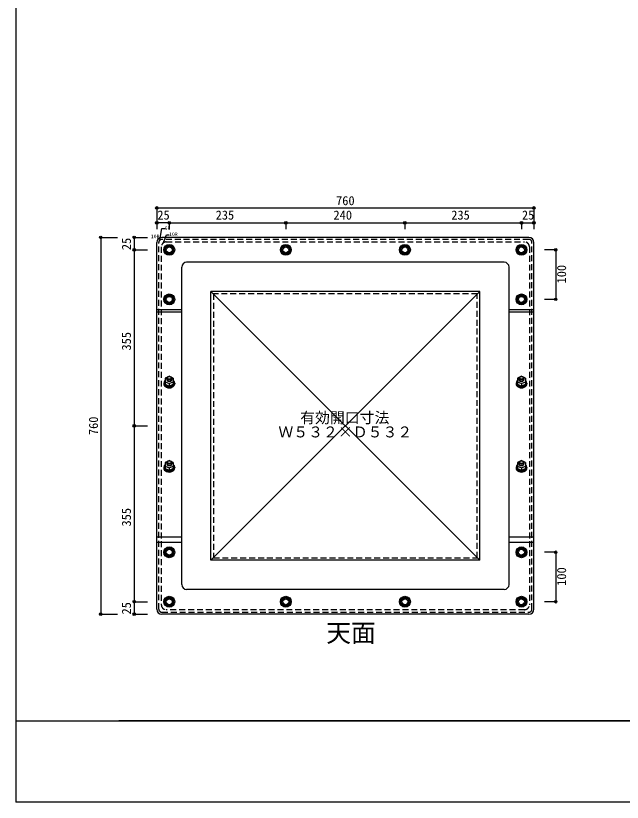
# Model space of a CAD drawing. Units: millimetres at full size, sheet at 1:10. Extents: x -10475 to 9199, y -10092 to 10143.
# Drawn here: x 5199 to 6421, y -5880 to -4293 of the extents above; entities that cross this region are included whole.
import ezdxf
from ezdxf.enums import TextEntityAlignment as Align

# ---------------------------------------------------------------- set-up
doc = ezdxf.new("R2010")
doc.units = ezdxf.units.MM
doc.header["$LTSCALE"] = 10
doc.header["$PDMODE"] = 32
doc.header["$PDSIZE"] = 5
doc.linetypes.add('DASHED1', pattern=[1.8, 1.2, -0.6])
for name, color, linetype in [('0-0_FRP', 7, 'Continuous'), ('0-3_開口寸法', 2, 'DASHED1'), ('0-8_FRP寸法', 3, 'Continuous'), ('0-F_図面枠', 7, 'Continuous')]:
    doc.layers.add(name, color=color, linetype=linetype)
doc.styles.add('ＭＳ ゴシック', font='')
doc.styles.get('ＭＳ ゴシック').set_extended_font_data('MS Gothic')

msp = doc.modelspace()

# ---------------------------------------------------------------- linework, layer by layer
at = {"layer": '0-0_FRP', "color": 4}
for p, q in [((6233.3, -4740.5), (5493.3, -4740.5)), ((5483.3, -5490.5), (5483.3, -4750.5)), ((6243.3, -5490.5), (6243.3, -4750.5)), ((5511.83, -4772.7), (5512.28, -4773.63)), ((5512.49, -4772.32), (5512.95, -4773.27)), ((5512.68, -4772.21), (5513.22, -4773.1)), ((5746.83, -4772.7), (5747.28, -4773.63)), ((5747.49, -4772.32), (5747.95, -4773.27)), ((5747.68, -4772.21), (5748.22, -4773.1)), ((5986.83, -4772.7), (5987.28, -4773.63)), ((5987.49, -4772.32), (5987.95, -4773.27)), ((5987.68, -4772.21), (5988.22, -4773.1)), ((6221.83, -4772.7), (6222.28, -4773.63)), ((6222.49, -4772.32), (6222.95, -4773.27)), ((6222.68, -4772.21), (6223.22, -4773.1)), ((6183.3, -4790.5), (5543.3, -4790.5)), ((5533.3, -5440.5), (5533.3, -4800.5)), ((6193.3, -5440.5), (6193.3, -4800.5)), ((6134.3, -4849.5), (5592.3, -4849.5)), ((5592.3, -5391.5), (5592.3, -4849.5)), ((6134.3, -4849.5), (5592.3, -5391.5)), ((5592.3, -4849.5), (6134.3, -5391.5)), ((6134.3, -5391.5), (6134.3, -4849.5)), ((5483.3, -4885.88), (5533.3, -4885.88)), ((5511.83, -4872.7), (5512.28, -4873.63)), ((5512.49, -4872.32), (5512.95, -4873.27)), ((5512.68, -4872.21), (5513.22, -4873.1)), ((6193.3, -4885.88), (6243.3, -4885.88)), ((6221.83, -4872.7), (6222.28, -4873.63)), ((6222.49, -4872.32), (6222.95, -4873.27)), ((6222.68, -4872.21), (6223.22, -4873.1)), ((5483.3, -4890.45), (5533.3, -4890.45)), ((6193.3, -4890.45), (6243.3, -4890.45)), ((5499.25, -5032.84), (5499.25, -5034.46)), ((5512.04, -5039.22), (5511.59, -5038.78)), ((5512.04, -5039.22), (5511.9, -5040.89)), ((5512.81, -5040.54), (5511.98, -5039.96)), ((5512.98, -5038.84), (5512.49, -5038.36)), ((5512.98, -5038.84), (5512.81, -5040.54)), ((5517.35, -5032.84), (5517.35, -5034.46)), ((6209.25, -5032.84), (6209.25, -5034.46)), ((6222.04, -5039.22), (6221.59, -5038.78)), ((6222.04, -5039.22), (6221.9, -5040.89)), ((6222.81, -5040.54), (6221.98, -5039.96)), ((6222.98, -5038.84), (6222.49, -5038.36)), ((6222.98, -5038.84), (6222.81, -5040.54)), ((6227.35, -5032.84), (6227.35, -5034.46)), ((5863.62, -5120.18), (5862.14, -5121.66)), ((5499.25, -5202.84), (5499.25, -5204.46)), ((5517.35, -5202.84), (5517.35, -5204.46)), ((6209.25, -5202.84), (6209.25, -5204.46)), ((6227.35, -5202.84), (6227.35, -5204.46)), ((5512.04, -5209.22), (5511.59, -5208.78)), ((5512.04, -5209.22), (5511.9, -5210.89)), ((5512.81, -5210.54), (5511.98, -5209.96)), ((5512.98, -5208.84), (5512.49, -5208.36)), ((5512.98, -5208.84), (5512.81, -5210.54)), ((6222.04, -5209.22), (6221.59, -5208.78)), ((6222.04, -5209.22), (6221.9, -5210.89)), ((6222.81, -5210.54), (6221.98, -5209.96)), ((6222.98, -5208.84), (6222.49, -5208.36)), ((6222.98, -5208.84), (6222.81, -5210.54)), ((5483.3, -5344.46), (5533.3, -5344.46)), ((6193.3, -5344.46), (6243.3, -5344.46)), ((5483.3, -5355.12), (5533.3, -5355.12)), ((6193.3, -5355.12), (6243.3, -5355.12)), ((5511.83, -5382.7), (5512.28, -5383.63)), ((5512.49, -5382.32), (5512.95, -5383.27)), ((5512.68, -5382.21), (5513.22, -5383.1)), ((6134.3, -5391.5), (5592.3, -5391.5)), ((6221.83, -5382.7), (6222.28, -5383.63)), ((6222.49, -5382.32), (6222.95, -5383.27)), ((6222.68, -5382.21), (6223.22, -5383.1)), ((6183.3, -5450.5), (5543.3, -5450.5)), ((5511.83, -5482.7), (5512.28, -5483.63)), ((5512.49, -5482.32), (5512.95, -5483.27)), ((5512.68, -5482.21), (5513.22, -5483.1)), ((5746.83, -5482.7), (5747.28, -5483.63)), ((5747.49, -5482.32), (5747.95, -5483.27)), ((5747.68, -5482.21), (5748.22, -5483.1)), ((5986.83, -5482.7), (5987.28, -5483.63)), ((5987.49, -5482.32), (5987.95, -5483.27)), ((5987.68, -5482.21), (5988.22, -5483.1)), ((6221.83, -5482.7), (6222.28, -5483.63)), ((6222.49, -5482.32), (6222.95, -5483.27)), ((6222.68, -5482.21), (6223.22, -5483.1)), ((6233.3, -5500.5), (5493.3, -5500.5))]:
    msp.add_line(p, q, dxfattribs=at)
at = {"layer": '0-0_FRP', "linetype": 'DASHED1'}
for p, q in [((5487.3, -5490.5), (5487.3, -4750.5)), ((5492.3, -4759.5), (5492.3, -5481.5)), ((6233.3, -4744.5), (5493.3, -4744.5)), ((5502.3, -4749.5), (6224.3, -4749.5)), ((6234.3, -4759.5), (6234.3, -5481.5)), ((6239.3, -5490.5), (6239.3, -4750.5)), ((5493.3, -5496.5), (6233.3, -5496.5)), ((6224.3, -5491.5), (5502.3, -5491.5))]:
    msp.add_line(p, q, dxfattribs=at)
at = {"layer": '0-0_FRP'}
for p, q in [((5503.3, -5024.67), (5503.3, -5027.01)), ((5516.3, -5024.19), (5512.18, -5022.26)), ((5513.3, -5024.67), (5513.3, -5027.01)), ((5516.3, -5024.19), (5516.3, -5036.58)), ((6213.3, -5024.67), (6213.3, -5027.01)), ((6226.3, -5024.19), (6222.18, -5022.26)), ((6223.3, -5024.67), (6223.3, -5027.01)), ((6226.3, -5024.19), (6226.3, -5036.58)), ((5508.3, -5035.4), (5508.3, -5040.31)), ((5508.3, -5040.31), (5516.3, -5036.58)), ((6218.3, -5035.4), (6218.3, -5040.31)), ((6218.3, -5040.31), (6226.3, -5036.58)), ((5503.3, -5194.67), (5503.3, -5197.01)), ((5516.3, -5194.19), (5512.18, -5192.26)), ((5513.3, -5194.67), (5513.3, -5197.01)), ((5516.3, -5194.19), (5516.3, -5206.58)), ((6213.3, -5194.67), (6213.3, -5197.01)), ((6226.3, -5194.19), (6222.18, -5192.26)), ((6223.3, -5194.67), (6223.3, -5197.01)), ((6226.3, -5194.19), (6226.3, -5206.58)), ((5508.3, -5205.4), (5508.3, -5210.31)), ((5508.3, -5210.31), (5516.3, -5206.58)), ((6218.3, -5205.4), (6218.3, -5210.31)), ((6218.3, -5210.31), (6226.3, -5206.58))]:
    msp.add_line(p, q, dxfattribs=at)
at = {"layer": '0-0_FRP', "color": 3}
for p, q in [((5497.3, -5034.46), (5497.3, -5035.5)), ((5519.3, -5034.46), (5519.3, -5035.5)), ((6207.3, -5034.46), (6207.3, -5035.5)), ((6229.3, -5034.46), (6229.3, -5035.5)), ((5497.3, -5204.46), (5497.3, -5205.5)), ((5519.3, -5204.46), (5519.3, -5205.5)), ((6207.3, -5204.46), (6207.3, -5205.5)), ((6229.3, -5204.46), (6229.3, -5205.5))]:
    msp.add_line(p, q, dxfattribs=at)
at = {"layer": '0-0_FRP'}
for points in [[(5500.3, -4760.88), (5500.3, -4770.12), (5508.3, -4774.74), (5516.3, -4770.12), (5516.3, -4760.88), (5508.3, -4756.26)], [(5735.3, -4760.88), (5735.3, -4770.12), (5743.3, -4774.74), (5751.3, -4770.12), (5751.3, -4760.88), (5743.3, -4756.26)], [(5975.3, -4760.88), (5975.3, -4770.12), (5983.3, -4774.74), (5991.3, -4770.12), (5991.3, -4760.88), (5983.3, -4756.26)], [(6210.3, -4760.88), (6210.3, -4770.12), (6218.3, -4774.74), (6226.3, -4770.12), (6226.3, -4760.88), (6218.3, -4756.26)], [(5500.3, -4860.88), (5500.3, -4870.12), (5508.3, -4874.74), (5516.3, -4870.12), (5516.3, -4860.88), (5508.3, -4856.26)], [(6210.3, -4860.88), (6210.3, -4870.12), (6218.3, -4874.74), (6226.3, -4870.12), (6226.3, -4860.88), (6218.3, -4856.26)], [(5500.3, -5370.88), (5500.3, -5380.12), (5508.3, -5384.74), (5516.3, -5380.12), (5516.3, -5370.88), (5508.3, -5366.26)], [(6210.3, -5370.88), (6210.3, -5380.12), (6218.3, -5384.74), (6226.3, -5380.12), (6226.3, -5370.88), (6218.3, -5366.26)], [(5500.3, -5470.88), (5500.3, -5480.12), (5508.3, -5484.74), (5516.3, -5480.12), (5516.3, -5470.88), (5508.3, -5466.26)], [(5735.3, -5470.88), (5735.3, -5480.12), (5743.3, -5484.74), (5751.3, -5480.12), (5751.3, -5470.88), (5743.3, -5466.26)], [(5975.3, -5470.88), (5975.3, -5480.12), (5983.3, -5484.74), (5991.3, -5480.12), (5991.3, -5470.88), (5983.3, -5466.26)], [(6210.3, -5470.88), (6210.3, -5480.12), (6218.3, -5484.74), (6226.3, -5480.12), (6226.3, -5470.88), (6218.3, -5466.26)]]:
    msp.add_lwpolyline(points, close=True, dxfattribs=at)
for points in [[(5504.43, -5022.26), (5500.3, -5024.19), (5500.3, -5036.58), (5508.3, -5040.31)], [(5509.36, -5020.95), (5508.3, -5020.45), (5507.24, -5020.95)], [(6214.43, -5022.26), (6210.3, -5024.19), (6210.3, -5036.58), (6218.3, -5040.31)], [(6219.36, -5020.95), (6218.3, -5020.45), (6217.24, -5020.95)], [(5500.3, -5031.66), (5508.3, -5035.4), (5516.3, -5031.66)], [(6210.3, -5031.66), (6218.3, -5035.4), (6226.3, -5031.66)], [(5504.43, -5192.26), (5500.3, -5194.19), (5500.3, -5206.58), (5508.3, -5210.31)], [(5500.3, -5201.66), (5508.3, -5205.4), (5516.3, -5201.66)], [(5509.36, -5190.95), (5508.3, -5190.45), (5507.24, -5190.95)], [(6214.43, -5192.26), (6210.3, -5194.19), (6210.3, -5206.58), (6218.3, -5210.31)], [(6210.3, -5201.66), (6218.3, -5205.4), (6226.3, -5201.66)], [(6219.36, -5190.95), (6218.3, -5190.45), (6217.24, -5190.95)]]:
    msp.add_lwpolyline(points, dxfattribs=at)
at = {"layer": '0-0_FRP', "color": 3}
for centre in [(5508.3, -4765.5), (5743.3, -4765.5), (5983.3, -4765.5), (6218.3, -4765.5), (5508.3, -4865.5), (6218.3, -4865.5), (5508.3, -5375.5), (6218.3, -5375.5), (5508.3, -5475.5), (5743.3, -5475.5), (5983.3, -5475.5), (6218.3, -5475.5)]:
    msp.add_circle(centre, 11, dxfattribs=at)
at = {"layer": '0-0_FRP'}
for centre, radius in [((5508.3, -4765.5), 8), ((5508.3, -4765.5), 6), ((5743.3, -4765.5), 8), ((5743.3, -4765.5), 6), ((5983.3, -4765.5), 8), ((5983.3, -4765.5), 6), ((6218.3, -4765.5), 8), ((6218.3, -4765.5), 6), ((5508.3, -4865.5), 8), ((5508.3, -4865.5), 6), ((6218.3, -4865.5), 8), ((6218.3, -4865.5), 6), ((5508.3, -5375.5), 8), ((5508.3, -5375.5), 6), ((6218.3, -5375.5), 8), ((6218.3, -5375.5), 6), ((5508.3, -5475.5), 8), ((5508.3, -5475.5), 6), ((5743.3, -5475.5), 8), ((5743.3, -5475.5), 6), ((5983.3, -5475.5), 8), ((5983.3, -5475.5), 6), ((6218.3, -5475.5), 8), ((6218.3, -5475.5), 6)]:
    msp.add_circle(centre, radius, dxfattribs=at)
at = {"layer": '0-0_FRP', "color": 4}
for centre, radius, start, end in [((5493.3, -4750.5), 10, 90, 180), ((6233.3, -4750.5), 10, 0, 90), ((5508.3, -4765.5), 9.05, 92.126, 147.874), ((5508.3, -4765.5), 9.05, 32.126, 87.874), ((5743.3, -4765.5), 9.05, 92.126, 147.874), ((5743.3, -4765.5), 9.05, 32.126, 87.874), ((5983.3, -4765.5), 9.05, 92.126, 147.874), ((5983.3, -4765.5), 9.05, 32.126, 87.874), ((6218.3, -4765.5), 9.05, 92.126, 147.874), ((6218.3, -4765.5), 9.05, 32.126, 87.874), ((5508.3, -4765.5), 9.05, 152.126, 207.874), ((5508.3, -4765.5), 9.05, 212.126, 267.874), ((5508.3, -4765.5), 9.05, 272.126, 296.08378), ((5508.3, -4765.5), 9.05, 300.86525, 327.874), ((5508.3, -4765.5), 9.05, 332.126, 27.874), ((5743.3, -4765.5), 9.05, 152.126, 207.874), ((5743.3, -4765.5), 9.05, 212.126, 267.874), ((5743.3, -4765.5), 9.05, 272.126, 296.08378), ((5743.3, -4765.5), 9.05, 300.86525, 327.874), ((5743.3, -4765.5), 9.05, 332.126, 27.874), ((5983.3, -4765.5), 9.05, 152.126, 207.874), ((5983.3, -4765.5), 9.05, 212.126, 267.874), ((5983.3, -4765.5), 9.05, 272.126, 296.08378), ((5983.3, -4765.5), 9.05, 300.86525, 327.874), ((5983.3, -4765.5), 9.05, 332.126, 27.874), ((6218.3, -4765.5), 9.05, 152.126, 207.874), ((6218.3, -4765.5), 9.05, 212.126, 267.874), ((6218.3, -4765.5), 9.05, 272.126, 296.08378), ((6218.3, -4765.5), 9.05, 300.86525, 327.874), ((6218.3, -4765.5), 9.05, 332.126, 27.874), ((5543.3, -4800.5), 10, 90, 180), ((6183.3, -4800.5), 10, 0, 90), ((5508.3, -4865.5), 9.05, 152.126, 207.874), ((5508.3, -4865.5), 9.05, 92.126, 147.874), ((5508.3, -4865.5), 9.05, 212.126, 267.874), ((5508.3, -4865.5), 9.05, 32.126, 87.874), ((5508.3, -4865.5), 9.05, 300.86525, 327.874), ((5508.3, -4865.5), 9.05, 332.126, 27.874), ((6218.3, -4865.5), 9.05, 152.126, 207.874), ((6218.3, -4865.5), 9.05, 92.126, 147.874), ((6218.3, -4865.5), 9.05, 212.126, 267.874), ((6218.3, -4865.5), 9.05, 32.126, 87.874), ((6218.3, -4865.5), 9.05, 300.86525, 327.874), ((6218.3, -4865.5), 9.05, 332.126, 27.874), ((5508.3, -4865.5), 9.05, 272.126, 296.08378), ((6218.3, -4865.5), 9.05, 272.126, 296.08378), ((5508.3, -5375.5), 9.05, 152.126, 207.874), ((5508.3, -5375.5), 9.05, 92.126, 147.874), ((5508.3, -5375.5), 9.05, 32.126, 87.874), ((5508.3, -5375.5), 9.05, 332.126, 27.874), ((6218.3, -5375.5), 9.05, 152.126, 207.874), ((6218.3, -5375.5), 9.05, 92.126, 147.874), ((6218.3, -5375.5), 9.05, 32.126, 87.874), ((6218.3, -5375.5), 9.05, 332.126, 27.874), ((5508.3, -5375.5), 9.05, 212.126, 267.874), ((5508.3, -5375.5), 9.05, 272.126, 296.08378), ((5508.3, -5375.5), 9.05, 300.86525, 327.874), ((6218.3, -5375.5), 9.05, 212.126, 267.874), ((6218.3, -5375.5), 9.05, 272.126, 296.08378), ((6218.3, -5375.5), 9.05, 300.86525, 327.874), ((5543.3, -5440.5), 10, 180, 270), ((6183.3, -5440.5), 10, 270, 0), ((5508.3, -5475.5), 9.05, 152.126, 207.874), ((5508.3, -5475.5), 9.05, 92.126, 147.874), ((5508.3, -5475.5), 9.05, 32.126, 87.874), ((5508.3, -5475.5), 9.05, 332.126, 27.874), ((5743.3, -5475.5), 9.05, 152.126, 207.874), ((5743.3, -5475.5), 9.05, 92.126, 147.874), ((5743.3, -5475.5), 9.05, 32.126, 87.874), ((5743.3, -5475.5), 9.05, 332.126, 27.874), ((5983.3, -5475.5), 9.05, 152.126, 207.874), ((5983.3, -5475.5), 9.05, 92.126, 147.874), ((5983.3, -5475.5), 9.05, 32.126, 87.874), ((5983.3, -5475.5), 9.05, 332.126, 27.874), ((6218.3, -5475.5), 9.05, 152.126, 207.874), ((6218.3, -5475.5), 9.05, 92.126, 147.874), ((6218.3, -5475.5), 9.05, 32.126, 87.874), ((6218.3, -5475.5), 9.05, 332.126, 27.874), ((5508.3, -5475.5), 9.05, 212.126, 267.874), ((5508.3, -5475.5), 9.05, 272.126, 296.08378), ((5508.3, -5475.5), 9.05, 300.86525, 327.874), ((5743.3, -5475.5), 9.05, 212.126, 267.874), ((5743.3, -5475.5), 9.05, 272.126, 296.08378), ((5743.3, -5475.5), 9.05, 300.86525, 327.874), ((5983.3, -5475.5), 9.05, 212.126, 267.874), ((5983.3, -5475.5), 9.05, 272.126, 296.08378), ((5983.3, -5475.5), 9.05, 300.86525, 327.874), ((6218.3, -5475.5), 9.05, 212.126, 267.874), ((6218.3, -5475.5), 9.05, 272.126, 296.08378), ((6218.3, -5475.5), 9.05, 300.86525, 327.874), ((5493.3, -5490.5), 10, 180, 270), ((6233.3, -5490.5), 10, 270, 0)]:
    msp.add_arc(centre, radius, start, end, dxfattribs=at)
at = {"layer": '0-0_FRP', "linetype": 'DASHED1'}
for centre, radius, start, end in [((5493.3, -4750.5), 6, 90, 180), ((5502.3, -4759.5), 10, 90, 180), ((6224.3, -4759.5), 10, 0, 90), ((6233.3, -4750.5), 6, 0, 90), ((5502.3, -5481.5), 10, 180, 270), ((6224.3, -5481.5), 10, 270, 0), ((5493.3, -5490.5), 6, 180, 270), ((6233.3, -5490.5), 6, 270, 0)]:
    msp.add_arc(centre, radius, start, end, dxfattribs=at)
at = {"layer": '0-0_FRP', "color": 3}
for centre, start_param, end_param in [((5508.3, -5034.46), 5.5267289, 10.1812343), ((6218.3, -5034.46), 5.5267289, 10.1812343), ((5508.3, -5035.5), 6.2831853, 9.424778), ((6218.3, -5035.5), 6.2831853, 9.424778), ((5508.3, -5204.46), 5.5267289, 10.1812343), ((6218.3, -5204.46), 5.5267289, 10.1812343), ((5508.3, -5205.5), 6.2831853, 9.424778), ((6218.3, -5205.5), 6.2831853, 9.424778)]:
    msp.add_ellipse(centre, major_axis=(-11, 0), ratio=0.761243, start_param=start_param, end_param=end_param, dxfattribs=at)
at = {"layer": '0-0_FRP', "color": 4}
for centre, start_param, end_param in [((5508.3, -5032.84), 5.7966923, 6.7696783), ((5508.3, -5032.84), 2.6550996, 3.6280857), ((6218.3, -5032.84), 5.7966923, 6.7696783), ((6218.3, -5032.84), 2.6550996, 3.6280857), ((5508.3, -5034.46), 6.2831853, 8.2623156), ((5508.3, -5032.84), 0.6086833, 1.4470315), ((5508.3, -5032.84), 1.6945612, 1.9968055), ((5508.3, -5034.46), 2.0916461, 3.1415927), ((5508.3, -5032.84), 2.1143184, 2.5329093), ((6218.3, -5034.46), 6.2831853, 8.2623156), ((6218.3, -5032.84), 0.6086833, 1.4470315), ((6218.3, -5032.84), 1.6945612, 1.9968055), ((6218.3, -5034.46), 2.0916461, 3.1415927), ((6218.3, -5032.84), 2.1143184, 2.5329093), ((5508.3, -5202.84), 5.7966923, 6.7696783), ((5508.3, -5204.46), 6.2831853, 8.2623156), ((5508.3, -5204.46), 2.0916461, 3.1415927), ((5508.3, -5202.84), 2.6550996, 3.6280857), ((6218.3, -5202.84), 5.7966923, 6.7696783), ((6218.3, -5204.46), 6.2831853, 8.2623156), ((6218.3, -5204.46), 2.0916461, 3.1415927), ((6218.3, -5202.84), 2.6550996, 3.6280857), ((5508.3, -5202.84), 0.6086833, 1.4470315), ((5508.3, -5202.84), 1.6945612, 1.9968055), ((5508.3, -5202.84), 2.1143184, 2.5329093), ((6218.3, -5202.84), 0.6086833, 1.4470315), ((6218.3, -5202.84), 1.6945612, 1.9968055), ((6218.3, -5202.84), 2.1143184, 2.5329093)]:
    msp.add_ellipse(centre, major_axis=(-9.05, 0), ratio=0.773861, start_param=start_param, end_param=end_param, dxfattribs=at)
at = {"layer": '0-0_FRP'}
for centre, major_axis in [((5508.3, -5024.67), (-5, 0)), ((5508.3, -5023.7), (-3.5, 0)), ((6218.3, -5024.67), (-5, 0)), ((6218.3, -5023.7), (-3.5, 0)), ((5508.3, -5194.67), (-5, 0)), ((5508.3, -5193.7), (-3.5, 0)), ((6218.3, -5194.67), (-5, 0)), ((6218.3, -5193.7), (-3.5, 0))]:
    msp.add_ellipse(centre, major_axis=major_axis, ratio=0.761243, dxfattribs=at)
for centre in [(5508.3, -5027.01), (6218.3, -5027.01), (5508.3, -5197.01), (6218.3, -5197.01)]:
    msp.add_ellipse(centre, major_axis=(-5, 0), ratio=0.761243, start_param=6.2828527, end_param=9.4251105, dxfattribs=at)
at = {"layer": '0-3_開口寸法', "color": 3}
msp.add_lwpolyline([(5597.3, -5386.5), (6129.3, -5386.5), (6129.3, -4854.5), (5597.3, -4854.5)], close=True, dxfattribs=at)
at = {"layer": '0-8_FRP寸法'}
for p, q in [((5483.3, -4680.87), (5483.3, -4722.83)), ((6243.3, -4680.87), (6243.3, -4722.83)), ((5483.3, -4711.09), (5483.3, -4723.92)), ((5508.3, -4711.09), (5508.3, -4723.92)), ((5743.3, -4711.09), (5743.3, -4723.92)), ((5983.3, -4711.09), (5983.3, -4723.92)), ((6218.3, -4711.09), (6218.3, -4723.92)), ((6243.3, -4711.09), (6243.3, -4723.92)), ((5437.67, -4740.5), (5464.58, -4740.5)), ((5437.67, -4765.5), (5464.58, -4765.5)), ((6287.28, -4765.5), (6264.9, -4765.5)), ((6287.28, -4865.5), (6264.9, -4865.5)), ((5437.67, -5120.5), (5464.58, -5120.5)), ((6287.28, -5375.5), (6264.9, -5375.5)), ((5437.67, -5475.5), (5464.58, -5475.5)), ((6287.28, -5475.5), (6264.9, -5475.5)), ((5370.08, -5500.5), (5404.24, -5500.5)), ((5437.67, -5500.5), (5464.58, -5500.5))]:
    msp.add_line(p, q, dxfattribs=at)
at = {"layer": '0-8_FRP寸法', "color": 4}
for p, q in [((5483.3, -4680.87), (6243.3, -4680.87)), ((5508.3, -4711.09), (5483.3, -4711.09)), ((5508.3, -4711.09), (5743.3, -4711.09)), ((5743.3, -4711.09), (5983.3, -4711.09)), ((5983.3, -4711.09), (6218.3, -4711.09)), ((6218.3, -4711.09), (6243.3, -4711.09)), ((5370.08, -4740.5), (5370.08, -5500.5)), ((5437.67, -4740.5), (5437.67, -4765.5)), ((5495.7, -4751.87), (5502.93, -4734.9)), ((5502.93, -4734.9), (5508.1, -4734.9)), ((5437.67, -4765.5), (5437.67, -5120.5)), ((6287.28, -4765.5), (6287.28, -4865.5)), ((5437.67, -5120.5), (5437.67, -5475.5)), ((6287.28, -5375.5), (6287.28, -5475.5)), ((5437.67, -5475.5), (5437.67, -5500.5))]:
    msp.add_line(p, q, dxfattribs=at)
msp.add_lwpolyline([(5489.06, -4746.04), (5493.05, -4722.51), (5499.1, -4722.51)], dxfattribs=at)
at = {"layer": '0-8_FRP寸法'}
msp.add_lwpolyline([(5370.08, -4740.5), (5372.23, -4740.5), (5404.24, -4740.5)], dxfattribs=at)
at = {"layer": '0-8_FRP寸法', "color": 6}
for p in [(5483.3, -4680.87), (6243.3, -4680.87), (5483.3, -4711.09), (5508.3, -4711.09), (5743.3, -4711.09), (5983.3, -4711.09), (6218.3, -4711.09), (6243.3, -4711.09), (5370.08, -4740.5), (5437.67, -4740.5), (5437.67, -4765.5), (6287.28, -4765.5), (6287.28, -4865.5), (5437.67, -5120.5), (6287.28, -5375.5), (5437.67, -5475.5), (6287.28, -5475.5), (5370.08, -5500.5), (5437.67, -5500.5)]:
    msp.add_point(p, dxfattribs=at)
at = {"layer": '0-F_図面枠'}
for p, q in [((5198.81, -5715.61), (9198.81, -5715.61)), ((9198.81, -5715.61), (5406.39, -5715.61)), ((9198.81, -5879.95), (5198.81, -5879.95))]:
    msp.add_line(p, q, dxfattribs=at)
msp.add_lwpolyline([(9198.81, -3119.95), (5198.81, -3119.95), (5198.81, -5879.95)], dxfattribs=at)

# ---------------------------------------------------------------- texts
at = {"layer": '0-3_開口寸法', "color": 3, "style": 'ＭＳ ゴシック'}
for s, p in [('有効開口寸法', (5772.14, -5121.66)), ('Ｗ５３２×Ｄ５３２', (5728.3, -5150.5))]:
    msp.add_text(s, height=21.99, dxfattribs=at).set_placement(p, align=Align.BOTTOM_LEFT)
at = {"layer": '0-8_FRP寸法', "style": 'ＭＳ ゴシック'}
for s, p in [('760', (5844.55, -4680.87)), ('25', (5484.27, -4710)), ('235', (5601.77, -4710)), ('240', (5839.27, -4710)), ('235', (6076.77, -4710)), ('25', (6219.27, -4710))]:
    msp.add_text(s, height=18.33, dxfattribs=at).set_placement(p, align=Align.BOTTOM_LEFT)
at = {"layer": '0-8_FRP寸法', "color": 6, "style": 'ＭＳ ゴシック'}
for s, height, p in [('6R', 7.331, (5499.1, -4727.51)), ('10R', 7.331, (5471.25, -4744.19)), ('10R', 7.331, (5508.1, -4739.9)), ('天面', 36.66, (5824.7, -5567.54))]:
    msp.add_text(s, height=height, dxfattribs=at).set_placement(p, align=Align.BOTTOM_LEFT)
at = {"layer": '0-8_FRP寸法', "style": 'ＭＳ ゴシック'}
for s, p in [('25', (5436.53, -4766.1)), ('100', (6313.76, -4833.27)), ('355', (5436.53, -4968.6)), ('760', (5370.08, -5139.25)), ('355', (5436.53, -5323.6)), ('100', (6313.76, -5443.27)), ('25', (5436.53, -5501.1))]:
    msp.add_text(s, height=18.33, rotation=90, dxfattribs=at).set_placement(p, align=Align.BOTTOM_LEFT)

doc.saveas('drawing.dxf')
